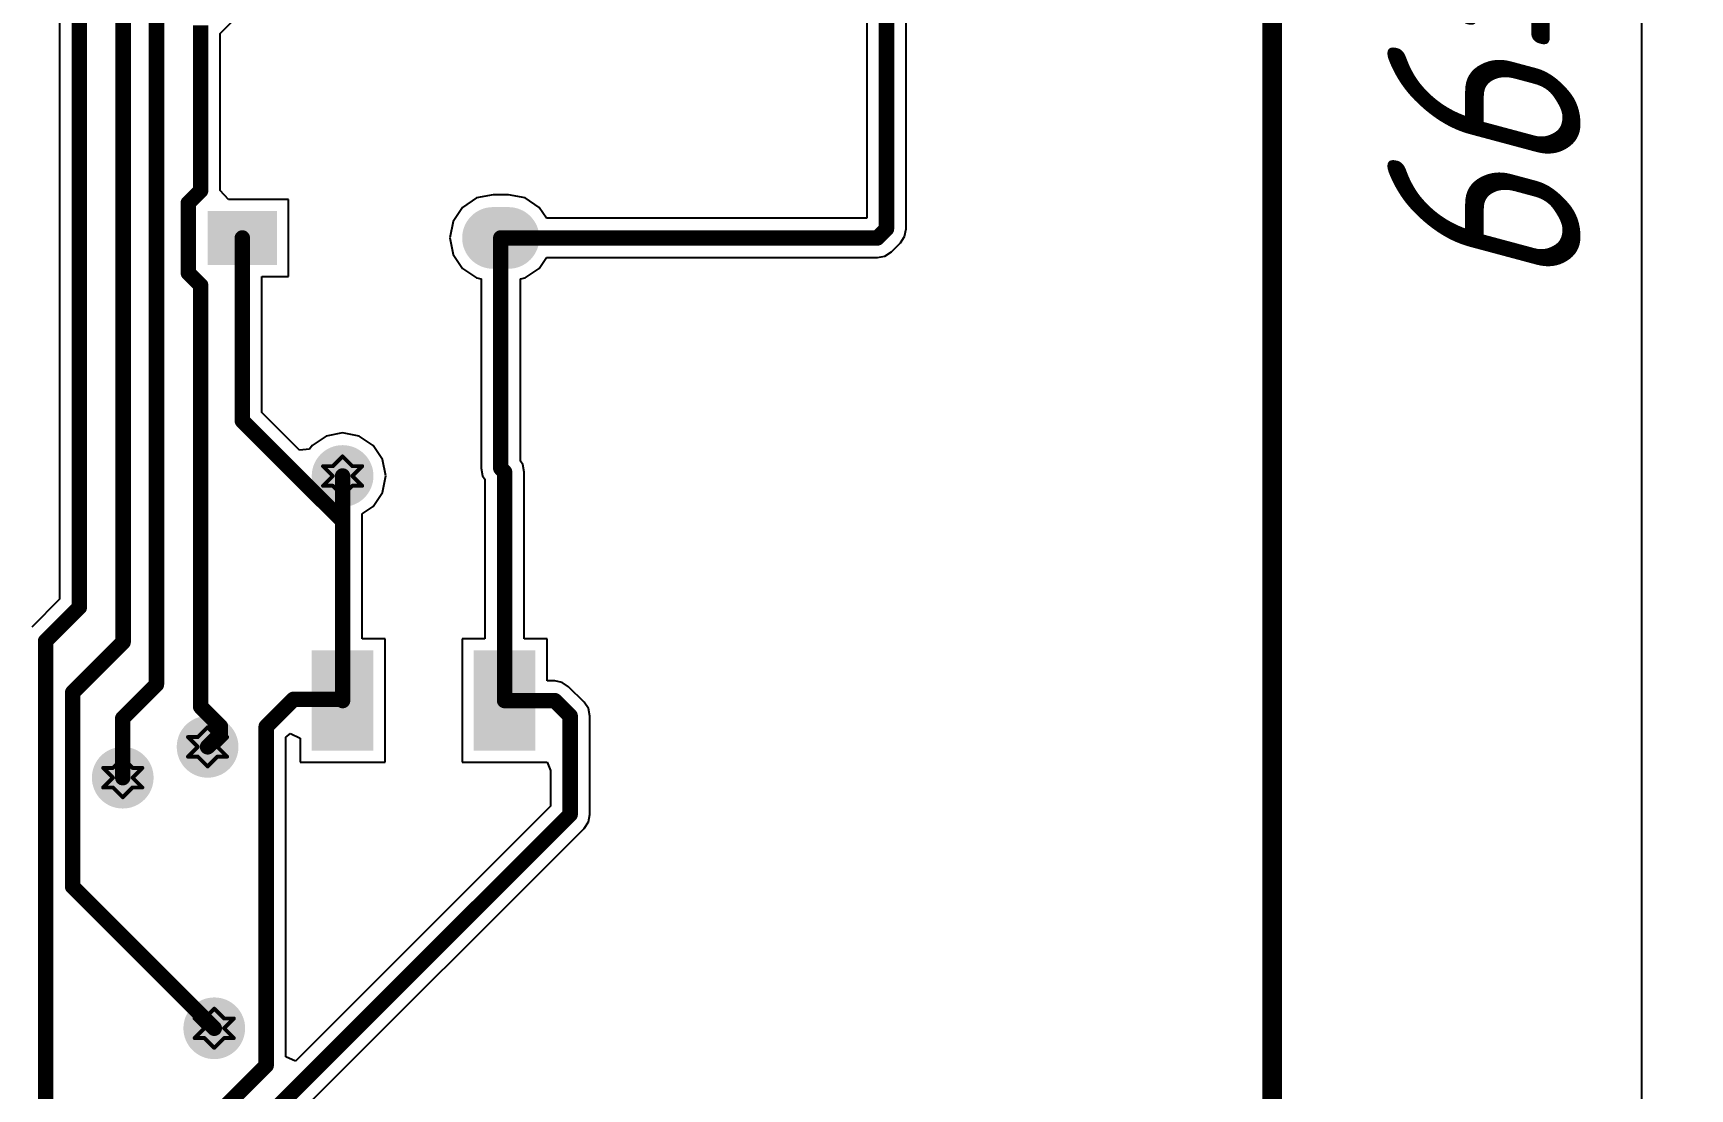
# Model space of a CAD drawing. Header units: millimetres. Extents: x 13 to 607, y 0 to 420.
# Drawn here: x 230.47 to 273.38, y 263.52 to 290.88 of the extents above; entities that cross this region are included whole.
import ezdxf

# ---------------------------------------------------------------- set-up
doc = ezdxf.new("R2010")
doc.units = ezdxf.units.MM
for name, color, linetype in [('DrillDrawing', 1, 'Continuous'), ('Mechanical1', 6, 'Continuous'), ('TopLayer', 1, 'Continuous')]:
    doc.layers.add(name, color=color, linetype=linetype)
doc.styles.get("Standard").update_dxf_attribs({"font": 'arial.ttf'})
doc.dimstyles.new('ISO-25', dxfattribs={"dimtxt": 2.5, "dimasz": 3.5, "dimexe": 1.25, "dimexo": 0.625, "dimtad": 1, "dimtxsty": 'Standard', "dimblk": 'OPEN30', "dimcen": 2.5, "dimadec": 0, "dimazin": 0, "dimtfac": 1, "dimtmove": 0, "dimatfit": 3, "dimfxl": 1, "dimarcsym": 0})

# ---------------------------------------------------------------- blocks, each defined once
blk = doc.blocks.new('_Open30')
at = {"color": 0, "linetype": 'ByBlock', "lineweight": -2}
for p, q in [((-1, 0.26794919), (0, 0)), ((0, 0), (-1, -0.26794919)), ((0, 0), (-1, 0))]:
    blk.add_line(p, q, dxfattribs=at)
blk = doc.blocks.new('*D21')
at = {"color": 0, "lineweight": -2, "transparency": 16777216}
for p, q in [((263.1871807235087, 357.4950716784573), (273.3789401003989, 357.4950716784573)), ((272.1289401003989, 353.9950716784573), (272.1289401003989, 229.1347489168154)), ((263.1871821065427, 225.6347489168154), (273.3789401003989, 225.6347489168154))]:
    blk.add_line(p, q, dxfattribs=at)
at = {"layer": 'Defpoints', "color": 0, "transparency": 16777216}
for p in [(262.5621807235087, 357.4950716784573), (262.5621821065427, 225.6347489168154), (272.1289401003989, 225.6347489168154)]:
    blk.add_point(p, dxfattribs=at)
at = {"color": 0, "lineweight": -2, "transparency": 16777216, "xscale": 3.5, "yscale": 3.5, "zscale": 3.5}
for p, rotation in [((272.1289401003989, 357.4950716784573), 90), ((272.1289401003989, 225.6347489168154), 270)]:
    blk.add_blockref('_Open30', p, dxfattribs=dict(at, rotation=rotation))
at = {"color": 0, "transparency": 16777216, "insert": (268.6289401003989, 291.5649102976362), "char_height": 2.5, "attachment_point": 5, "rotation": 90}
blk.add_mtext('{\\fGOST type A|b0|i1|c204|p34;\\H2x;66±0,1}', dxfattribs=at)

msp = doc.modelspace()

# ---------------------------------------------------------------- hatches: boundary and pattern name
at = {"layer": 'TopLayer'}
for points in [[(236.7893966938136, 286.2705294396513), (236.7893966938136, 284.872007947114), (234.9912990818266, 284.872007947114), (234.9912990818266, 286.2705294396513)], [(237.6884886340704, 274.8825592903976), (239.2867981863674, 274.8825592903976), (239.2867981863674, 272.2853094396513), (237.6884886340704, 272.2853094396513)], [(241.8840480371146, 274.8825592903976), (243.4823575892951, 274.8825592903976), (243.4823575892951, 272.2853094396513), (241.8840480371146, 272.2853094396513)]]:
    msp.add_hatch(color=1, dxfattribs=at).paths.add_polyline_path(points)
h = msp.add_hatch(color=1, dxfattribs=at)
edge = h.paths.add_edge_path()
edge.add_arc((242.3834826638922, 285.5712686933826), 0.7991522388059702, 90, 270)
edge.add_line((242.3834826638922, 284.7721164545767), (242.7830638579326, 284.7721164545767))
edge.add_arc((242.7830638579326, 285.5712686933826), 0.7991522388059702, 270, 450)
edge.add_line((242.7830638579326, 286.3704209321886), (242.3834826638922, 286.3704209321886))
h = msp.add_hatch(color=1, dxfattribs=at)
edge = h.paths.add_edge_path()
edge.add_arc((238.4876434102189, 279.4037701859199), 0.7991522388059702, 0, 360)
h = msp.add_hatch(color=1, dxfattribs=at)
edge = h.paths.add_edge_path()
edge.add_arc((234.9913472908083, 272.3852009321886), 0.7991522388059702, 0, 360)
h = msp.add_hatch(color=1, dxfattribs=at)
edge = h.paths.add_edge_path()
edge.add_arc((232.7936735594412, 271.5860486933826), 0.7991522388059702, 0, 360)
h = msp.add_hatch(color=1, dxfattribs=at)
edge = h.paths.add_edge_path()
edge.add_arc((235.1637628132012, 265.093322424726), 0.7991522388059702, 0, 360)

# ---------------------------------------------------------------- linework, layer by layer
at = {"layer": 'DrillDrawing', "const_width": 0.1014925373134329}
for points in [[(238.2339120667904, 279.6575015292036), (238.4876434100744, 279.9112328724871)], [(238.4876434100744, 279.9112328724871), (238.7413747533585, 279.6575015292036)], [(237.9801807235064, 279.6575015292036), (238.2339120667904, 279.4037701859199)], [(237.9801807235064, 279.6575015292036), (238.2339120667904, 279.6575015292036)], [(237.9801807235064, 279.1500388426363), (238.2339120667904, 279.4037701859199)], [(238.7413747533585, 279.6575015292036), (238.9951060966425, 279.6575015292036)], [(238.7413747533585, 279.4037701859199), (238.9951060966425, 279.6575015292036)], [(238.7413747533585, 279.4037701859199), (238.9951060966425, 279.1500388426363)], [(237.9801807235064, 279.1500388426363), (238.2339120667904, 279.1500388426363)], [(238.2339120667904, 279.1500388426363), (238.4876434100744, 278.8963074993529)], [(238.4876434100744, 278.8963074993529), (238.7413747533585, 279.1500388426363)], [(238.7413747533585, 279.1500388426363), (238.9951060966425, 279.1500388426363)], [(234.7376159473944, 272.638932275472), (234.9913472906712, 272.8926636187557)], [(234.9913472906712, 272.8926636187557), (235.2450786339552, 272.638932275472)], [(234.4838846041104, 272.638932275472), (234.7376159473944, 272.3852009321887)], [(234.4838846041104, 272.638932275472), (234.7376159473944, 272.638932275472)], [(235.2450786339552, 272.638932275472), (235.4988099772392, 272.638932275472)], [(235.2450786339552, 272.3852009321887), (235.4988099772392, 272.638932275472)], [(232.5399422160419, 271.8397800366663), (232.7936735593332, 272.0935113799496)], [(232.7936735593332, 272.0935113799496), (233.0474049026172, 271.8397800366663)], [(234.4838846041104, 272.131469588905), (234.7376159473944, 272.3852009321887)], [(234.4838846041104, 272.131469588905), (234.7376159473944, 272.131469588905)], [(234.7376159473944, 272.131469588905), (234.9913472906712, 271.8777382456216)], [(234.9913472906712, 271.8777382456216), (235.2450786339552, 272.131469588905)], [(235.2450786339552, 272.3852009321887), (235.4988099772392, 272.131469588905)], [(235.2450786339552, 272.131469588905), (235.4988099772392, 272.131469588905)], [(232.2862108727579, 271.8397800366663), (232.5399422160419, 271.5860486933826)], [(232.2862108727579, 271.8397800366663), (232.5399422160419, 271.8397800366663)], [(232.2862108727579, 271.3323173500988), (232.5399422160419, 271.5860486933826)], [(233.0474049026172, 271.8397800366663), (233.3011362459012, 271.8397800366663)], [(233.0474049026172, 271.5860486933826), (233.3011362459012, 271.8397800366663)], [(233.0474049026172, 271.5860486933826), (233.3011362459012, 271.3323173500988)], [(232.2862108727579, 271.3323173500988), (232.5399422160419, 271.3323173500988)], [(232.5399422160419, 271.3323173500988), (232.7936735593332, 271.0785860068155)], [(232.7936735593332, 271.0785860068155), (233.0474049026172, 271.3323173500988)], [(233.0474049026172, 271.3323173500988), (233.3011362459012, 271.3323173500988)], [(234.91003146978, 265.3470537680095), (235.163762813064, 265.6007851112931)], [(235.163762813064, 265.6007851112931), (235.417494156348, 265.3470537680095)], [(234.656300126496, 265.3470537680095), (234.91003146978, 265.0933224247258)], [(234.656300126496, 265.3470537680095), (234.91003146978, 265.3470537680095)], [(235.417494156348, 265.3470537680095), (235.6712254996248, 265.3470537680095)], [(235.417494156348, 265.0933224247258), (235.6712254996248, 265.3470537680095)], [(234.656300126496, 264.8395910814423), (234.91003146978, 265.0933224247258)], [(234.656300126496, 264.8395910814423), (234.91003146978, 264.8395910814423)], [(234.91003146978, 264.8395910814423), (235.163762813064, 264.5858597381587)], [(235.163762813064, 264.5858597381587), (235.417494156348, 264.8395910814423)], [(235.417494156348, 265.0933224247258), (235.6712254996248, 264.8395910814423)], [(235.417494156348, 264.8395910814423), (235.6712254996248, 264.8395910814423)]]:
    msp.add_lwpolyline(points, dxfattribs=at)
at = {"layer": 'DrillDrawing', "const_width": 0.05074626865671643}
for points in [[(238.4622702757417, 279.9112328724871, 1), (238.5130165444072, 279.9112328724871, 1)], [(238.4622702757417, 279.9112328724871, 1), (238.5130165444072, 279.9112328724871, 1)], [(237.9548075891809, 279.6575015292036, 1), (238.0055538578392, 279.6575015292036, 1)], [(237.9548075891809, 279.6575015292036, 1), (238.0055538578392, 279.6575015292036, 1)], [(238.2085389324649, 279.6575015292036, 1), (238.2592852011232, 279.6575015292036, 1)], [(238.2085389324649, 279.6575015292036, 1), (238.2592852011232, 279.6575015292036, 1)], [(238.2085389324649, 279.4037701859199, 1), (238.2592852011232, 279.4037701859199, 1)], [(238.2085389324649, 279.4037701859199, 1), (238.2592852011232, 279.4037701859199, 1)], [(238.7160016190257, 279.6575015292036, 1), (238.7667478876912, 279.6575015292036, 1)], [(238.7160016190257, 279.6575015292036, 1), (238.7667478876912, 279.6575015292036, 1)], [(238.7160016190257, 279.4037701859199, 1), (238.7667478876912, 279.4037701859199, 1)], [(238.7160016190257, 279.4037701859199, 1), (238.7667478876912, 279.4037701859199, 1)], [(238.9697329623097, 279.6575015292036, 1), (239.0204792309752, 279.6575015292036, 1)], [(238.9697329623097, 279.6575015292036, 1), (239.0204792309752, 279.6575015292036, 1)], [(237.9548075891809, 279.1500388426363, 1), (238.0055538578392, 279.1500388426363, 1)], [(237.9548075891809, 279.1500388426363, 1), (238.0055538578392, 279.1500388426363, 1)], [(238.2085389324649, 279.1500388426363, 1), (238.2592852011232, 279.1500388426363, 1)], [(238.2085389324649, 279.1500388426363, 1), (238.2592852011232, 279.1500388426363, 1)], [(238.4622702757417, 278.8963074993529, 1), (238.5130165444072, 278.8963074993529, 1)], [(238.4622702757417, 278.8963074993529, 1), (238.5130165444072, 278.8963074993529, 1)], [(238.7160016190257, 279.1500388426363, 1), (238.7667478876912, 279.1500388426363, 1)], [(238.7160016190257, 279.1500388426363, 1), (238.7667478876912, 279.1500388426363, 1)], [(238.9697329623097, 279.1500388426363, 1), (239.0204792309752, 279.1500388426363, 1)], [(238.9697329623097, 279.1500388426363, 1), (239.0204792309752, 279.1500388426363, 1)], [(234.9659741563384, 272.8926636187557, 1), (235.0167204250039, 272.8926636187557, 1)], [(234.9659741563384, 272.8926636187557, 1), (235.0167204250039, 272.8926636187557, 1)], [(234.4585114697776, 272.638932275472, 1), (234.5092577384359, 272.638932275472, 1)], [(234.4585114697776, 272.638932275472, 1), (234.5092577384359, 272.638932275472, 1)], [(234.7122428130544, 272.638932275472, 1), (234.7629890817199, 272.638932275472, 1)], [(234.7122428130544, 272.638932275472, 1), (234.7629890817199, 272.638932275472, 1)], [(235.2197054996297, 272.638932275472, 1), (235.270451768288, 272.638932275472, 1)], [(235.2197054996297, 272.638932275472, 1), (235.270451768288, 272.638932275472, 1)], [(235.4734368429137, 272.638932275472, 1), (235.524183111572, 272.638932275472, 1)], [(235.4734368429137, 272.638932275472, 1), (235.524183111572, 272.638932275472, 1)], [(232.7683004250004, 272.0935113799496, 1), (232.8190466936587, 272.0935113799496, 1)], [(232.7683004250004, 272.0935113799496, 1), (232.8190466936587, 272.0935113799496, 1)], [(234.4585114697776, 272.131469588905, 1), (234.5092577384359, 272.131469588905, 1)], [(234.4585114697776, 272.131469588905, 1), (234.5092577384359, 272.131469588905, 1)], [(234.7122428130544, 272.3852009321887, 1), (234.7629890817199, 272.3852009321887, 1)], [(234.7122428130544, 272.3852009321887, 1), (234.7629890817199, 272.3852009321887, 1)], [(234.7122428130544, 272.131469588905, 1), (234.7629890817199, 272.131469588905, 1)], [(234.7122428130544, 272.131469588905, 1), (234.7629890817199, 272.131469588905, 1)], [(235.2197054996297, 272.3852009321887, 1), (235.270451768288, 272.3852009321887, 1)], [(235.2197054996297, 272.3852009321887, 1), (235.270451768288, 272.3852009321887, 1)], [(235.2197054996297, 272.131469588905, 1), (235.270451768288, 272.131469588905, 1)], [(235.2197054996297, 272.131469588905, 1), (235.270451768288, 272.131469588905, 1)], [(235.4734368429137, 272.131469588905, 1), (235.524183111572, 272.131469588905, 1)], [(235.4734368429137, 272.131469588905, 1), (235.524183111572, 272.131469588905, 1)], [(232.2608377384324, 271.8397800366663, 1), (232.3115840070906, 271.8397800366663, 1)], [(232.2608377384324, 271.8397800366663, 1), (232.3115840070906, 271.8397800366663, 1)], [(232.5145690817164, 271.8397800366663, 1), (232.5653153503746, 271.8397800366663, 1)], [(232.5145690817164, 271.8397800366663, 1), (232.5653153503746, 271.8397800366663, 1)], [(232.5145690817164, 271.5860486933826, 1), (232.5653153503746, 271.5860486933826, 1)], [(232.5145690817164, 271.5860486933826, 1), (232.5653153503746, 271.5860486933826, 1)], [(233.0220317682844, 271.8397800366663, 1), (233.0727780369427, 271.8397800366663, 1)], [(233.0220317682844, 271.8397800366663, 1), (233.0727780369427, 271.8397800366663, 1)], [(233.0220317682844, 271.5860486933826, 1), (233.0727780369427, 271.5860486933826, 1)], [(233.0220317682844, 271.5860486933826, 1), (233.0727780369427, 271.5860486933826, 1)], [(233.2757631115684, 271.8397800366663, 1), (233.3265093802267, 271.8397800366663, 1)], [(233.2757631115684, 271.8397800366663, 1), (233.3265093802267, 271.8397800366663, 1)], [(234.9659741563384, 271.8777382456216, 1), (235.0167204250039, 271.8777382456216, 1)], [(234.9659741563384, 271.8777382456216, 1), (235.0167204250039, 271.8777382456216, 1)], [(232.2608377384324, 271.3323173500988, 1), (232.3115840070906, 271.3323173500988, 1)], [(232.2608377384324, 271.3323173500988, 1), (232.3115840070906, 271.3323173500988, 1)], [(232.5145690817164, 271.3323173500988, 1), (232.5653153503746, 271.3323173500988, 1)], [(232.5145690817164, 271.3323173500988, 1), (232.5653153503746, 271.3323173500988, 1)], [(233.0220317682844, 271.3323173500988, 1), (233.0727780369427, 271.3323173500988, 1)], [(233.0220317682844, 271.3323173500988, 1), (233.0727780369427, 271.3323173500988, 1)], [(233.2757631115684, 271.3323173500988, 1), (233.3265093802267, 271.3323173500988, 1)], [(233.2757631115684, 271.3323173500988, 1), (233.3265093802267, 271.3323173500988, 1)], [(232.7683004250004, 271.0785860068155, 1), (232.8190466936587, 271.0785860068155, 1)], [(232.7683004250004, 271.0785860068155, 1), (232.8190466936587, 271.0785860068155, 1)], [(235.1383896787312, 265.6007851112931, 1), (235.1891359473895, 265.6007851112931, 1)], [(235.1383896787312, 265.6007851112931, 1), (235.1891359473895, 265.6007851112931, 1)], [(234.6309269921705, 265.3470537680095, 1), (234.6816732608215, 265.3470537680095, 1)], [(234.6309269921705, 265.3470537680095, 1), (234.6816732608215, 265.3470537680095, 1)], [(234.8846583354472, 265.3470537680095, 1), (234.9354046041055, 265.3470537680095, 1)], [(234.8846583354472, 265.3470537680095, 1), (234.9354046041055, 265.3470537680095, 1)], [(235.3921210220153, 265.3470537680095, 1), (235.4428672906735, 265.3470537680095, 1)], [(235.3921210220153, 265.3470537680095, 1), (235.4428672906735, 265.3470537680095, 1)], [(235.6458523652993, 265.3470537680095, 1), (235.6965986339575, 265.3470537680095, 1)], [(235.6458523652993, 265.3470537680095, 1), (235.6965986339575, 265.3470537680095, 1)], [(234.6309269921705, 264.8395910814423, 1), (234.6816732608215, 264.8395910814423, 1)], [(234.6309269921705, 264.8395910814423, 1), (234.6816732608215, 264.8395910814423, 1)], [(234.8846583354472, 265.0933224247258, 1), (234.9354046041055, 265.0933224247258, 1)], [(234.8846583354472, 265.0933224247258, 1), (234.9354046041055, 265.0933224247258, 1)], [(234.8846583354472, 264.8395910814423, 1), (234.9354046041055, 264.8395910814423, 1)], [(234.8846583354472, 264.8395910814423, 1), (234.9354046041055, 264.8395910814423, 1)], [(235.3921210220153, 265.0933224247258, 1), (235.4428672906735, 265.0933224247258, 1)], [(235.3921210220153, 265.0933224247258, 1), (235.4428672906735, 265.0933224247258, 1)], [(235.3921210220153, 264.8395910814423, 1), (235.4428672906735, 264.8395910814423, 1)], [(235.3921210220153, 264.8395910814423, 1), (235.4428672906735, 264.8395910814423, 1)], [(235.6458523652993, 264.8395910814423, 1), (235.6965986339575, 264.8395910814423, 1)], [(235.6458523652993, 264.8395910814423, 1), (235.6965986339575, 264.8395910814423, 1)], [(235.1383896787312, 264.5858597381587, 1), (235.1891359473895, 264.5858597381587, 1)], [(235.1383896787312, 264.5858597381587, 1), (235.1891359473895, 264.5858597381587, 1)]]:
    msp.add_lwpolyline(points, format="xyb", close=True, dxfattribs=at)
at = {"layer": 'Mechanical1', "const_width": 0.5074626865671642}
msp.add_lwpolyline([(262.5621807235086, 225.6347492903977), (262.5621807235086, 357.4950716784572)], dxfattribs=at)
at = {"layer": 'TopLayer'}
for p, q in [((262.5621502757432, 357.4950869023379), (262.5621553503744, 231.6283555590541)), ((231.1595117682893, 315.2135343650244), (231.1595117682893, 276.2082167530841)), ((252.0634780369375, 298.2578155590544), (252.0634780369375, 286.0805227232332)), ((253.081986096645, 285.8053358575617), (253.081986096645, 298.2578155590544)), ((235.3206702757463, 290.8728227232333), (235.8089204250002, 291.3610728724871)), ((235.3206702757463, 286.7970092903975), (235.3206702757463, 290.8728227232333)), ((235.5342613205223, 286.5702089918901), (235.3206702757463, 286.7970092903975)), ((242.3834852011143, 286.6916295889051), (241.9547401264946, 286.6063454098007)), ((242.7830613205235, 286.6916295889051), (242.3834852011143, 286.6916295889051)), ((243.2118063951504, 286.6063454098007), (242.7830613205235, 286.6916295889051)), ((237.0890762458959, 286.5702089918901), (235.5342613205223, 286.5702089918901)), ((237.0890762458959, 284.5723283948749), (237.0890762458959, 286.5702089918901)), ((241.5912699772391, 286.3634839172634), (241.3484084847016, 286.0000137680096)), ((241.9547401264946, 286.6063454098007), (241.5912699772391, 286.3634839172634)), ((243.575276544406, 286.3634839172634), (243.2118063951504, 286.6063454098007)), ((243.7643419175376, 286.0805227232332), (243.575276544406, 286.3634839172634)), ((241.3484084847016, 286.0000137680096), (241.2631243055959, 285.5712686933825)), ((252.0634780369375, 286.0805227232332), (243.7643419175376, 286.0805227232332)), ((253.043221022018, 285.6104549620393), (253.081986096645, 285.8053358575617)), ((241.2631243055959, 285.5712686933825), (241.3484084847016, 285.1425236187559)), ((252.6987604250036, 285.2111731709947), (252.9328326638071, 285.4452403351738)), ((252.9328326638071, 285.4452403351738), (253.043221022018, 285.6104549620393)), ((241.3484084847016, 285.1425236187559), (241.5912699772391, 284.7790534695022)), ((243.575276544406, 284.7790534695022), (243.7643419175376, 285.062014663532)), ((243.7643419175376, 285.062014663532), (252.3386649026153, 285.062014663532)), ((252.3386649026153, 285.062014663532), (252.5335508727596, 285.100779738159)), ((252.5335508727596, 285.100779738159), (252.6987604250036, 285.2111731709947)), ((236.3996019175403, 281.0448385441288), (236.3996019175403, 284.5723283948749)), ((236.3996019175403, 284.5723283948749), (237.0890762458959, 284.5723283948749)), ((241.5912699772391, 284.7790534695022), (241.9547401264946, 284.5361919769648)), ((241.9547401264946, 284.5361919769648), (242.0740192309688, 284.5124630217409)), ((242.0740192309688, 284.5124630217409), (242.0740192309688, 279.6052328724872)), ((243.0925272906763, 284.5124630217409), (243.2118063951504, 284.5361919769648)), ((243.0925272906763, 279.7917457083081), (243.0925272906763, 284.5124630217409)), ((243.2118063951504, 284.5361919769648), (243.575276544406, 284.7790534695022)), ((237.3749857981394, 280.0694546635318), (236.3996019175403, 281.0448385441288)), ((237.6954281861919, 280.1959854098008), (237.6274992309711, 280.0943254098005)), ((238.0588983354475, 280.4388469023377), (237.6954281861919, 280.1959854098008)), ((238.4876434100744, 280.5241310814422), (238.0588983354475, 280.4388469023377)), ((238.9163884847014, 280.4388469023377), (238.4876434100744, 280.5241310814422)), ((239.279858633957, 280.1959854098008), (238.9163884847014, 280.4388469023377)), ((239.5227201264944, 279.8325152605466), (239.279858633957, 280.1959854098008)), ((237.6274992309711, 280.0943254098005), (237.3749857981394, 280.0694546635318)), ((239.6080043056001, 279.4037701859199), (239.5227201264944, 279.8325152605466)), ((243.1537323653039, 279.7001486933825), (243.0925272906763, 279.7917457083081)), ((239.5227201264944, 278.9750251112932), (239.6080043056001, 279.4037701859199)), ((242.0740192309688, 279.6052328724872), (242.1127843055958, 279.4103469023379)), ((242.1127843055958, 279.4103469023379), (242.1739893802234, 279.3187498874123)), ((242.1739893802234, 279.3187498874123), (242.1739893802234, 275.1822388426365)), ((243.1924974399237, 279.5052627232335), (243.1537323653039, 279.7001486933825)), ((243.1924974399237, 275.1822388426365), (243.1924974399237, 279.5052627232335)), ((239.279858633957, 278.6115549620392), (239.5227201264944, 278.9750251112932)), ((238.9968974399246, 278.422489588905), (239.279858633957, 278.6115549620392)), ((238.9968974399246, 275.1822388426365), (238.9968974399246, 278.422489588905)), ((231.1595117682893, 276.2082167530841), (230.4356923652969, 275.4843922754723)), ((239.5864777384351, 275.1822388426365), (238.9968974399246, 275.1822388426365)), ((239.5864777384351, 271.9856298874125), (239.5864777384351, 275.1822388426365)), ((242.1739893802234, 275.1822388426365), (241.584368484707, 275.1822388426365)), ((241.584368484707, 275.1822388426365), (241.584368484707, 271.9856298874125)), ((243.7820371414211, 275.1822388426365), (243.1924974399237, 275.1822388426365)), ((243.7820371414211, 274.093239141144), (243.7820371414211, 275.1822388426365)), ((243.9817795294741, 274.093239141144), (243.7820371414211, 274.093239141144)), ((244.1766654996256, 274.0544740665169), (243.9817795294741, 274.093239141144)), ((244.3418750518696, 273.9440806336812), (244.1766654996256, 274.0544740665169)), ((244.7415019175398, 273.5444588426365), (244.3418750518696, 273.9440806336812)), ((244.8518953503746, 273.3792391411437), (244.7415019175398, 273.5444588426365)), ((244.8906604250016, 273.1843582456213), (244.8518953503746, 273.3792391411437)), ((244.8906604250016, 270.6339928724872), (244.8906604250016, 273.1843582456213)), ((237.0177929623107, 272.638983021741), (237.1350777384297, 272.7310722754721)), ((237.0177929623107, 264.349402424726), (237.0177929623107, 272.638983021741)), ((237.1350777384297, 272.7310722754721), (237.3888090817138, 272.6122854098005)), ((237.3888090817138, 272.6122854098005), (237.3888090817138, 271.9856298874125)), ((237.3888090817138, 271.9856298874125), (239.5864777384351, 271.9856298874125)), ((241.584368484707, 271.9856298874125), (243.7820320667899, 271.9856298874125)), ((243.7820320667899, 271.9856298874125), (243.8721523652941, 271.7692224247257)), ((243.8721523652941, 271.7692224247257), (243.8721523652941, 270.8449298874126)), ((243.8721523652941, 270.8449298874126), (237.2715243055947, 264.244301827711)), ((244.7415019175398, 270.2738973500992), (244.8518953503746, 270.4391069023378)), ((244.8518953503746, 270.4391069023378), (244.8906604250016, 270.6339928724872)), ((237.4658266936614, 262.9982221262184), (244.7415019175398, 270.2738973500992)), ((237.2715243055947, 264.244301827711), (237.0177929623107, 264.349402424726))]:
    msp.add_line(p, q, dxfattribs=at)
at = {"layer": 'TopLayer', "const_width": 0.3995761194029852}
for points in [[(231.6687657981321, 275.997274663532), (231.6687657981321, 316.1948149620395)], [(232.8040613205241, 275.0996746635317), (232.8040613205241, 307.5679492903976)], [(252.5727320667949, 285.8053358575617), (252.5727320667949, 299.6257674993528)], [(233.6667478876854, 273.9992925739798), (233.6667478876854, 293.4217164545765)], [(234.8114162458962, 286.7970042157706), (234.8114162458962, 291.0837597381587)], [(234.491826395156, 286.4774143650244), (234.8114162458962, 286.7970042157706)], [(234.491826395156, 284.6651230217408), (234.491826395156, 286.4774143650244)], [(235.8903478876902, 280.8339015292036), (235.8903478876902, 285.5712686933825)], [(242.5832732608262, 285.5712686933825), (252.3386649026153, 285.5712686933825)], [(242.5832732608262, 279.6052328724872), (242.5832732608262, 285.5712686933825)], [(252.3386649026153, 285.5712686933825), (252.5727320667949, 285.8053358575617)], [(234.491826395156, 284.6651230217408), (234.8114162458962, 284.3455331709946)], [(234.8114162458962, 273.4240582456215), (234.8114162458962, 284.3455331709946)], [(235.8903478876902, 280.8339015292036), (238.4876434100744, 278.2366060068154)], [(242.5832732608262, 279.6052328724872), (242.6832434100808, 279.5052627232335)], [(238.4876434100744, 278.2366060068154), (238.4876434100744, 279.4037701859199)], [(242.6832434100808, 273.5839851112933), (242.6832434100808, 279.5052627232335)], [(238.4876434100744, 273.6186955590545), (238.4876434100744, 278.2366060068154)], [(230.7957878876852, 275.124296753084), (231.6687657981321, 275.997274663532)], [(230.7957878876852, 256.0297952605468), (230.7957878876852, 275.124296753084)], [(231.4950460966367, 273.7906594396512), (232.8040613205241, 275.0996746635317)], [(232.7936735593332, 273.1262182456215), (233.6667478876854, 273.9992925739798)], [(231.4950460966367, 268.7620391411436), (231.4950460966367, 273.7906594396512)], [(236.5085389324606, 272.9082477978602), (237.2189866936544, 273.6186955590545)], [(237.2189866936544, 273.6186955590545), (238.4876434100744, 273.6186955590545)], [(238.4876434100744, 273.5839851112933), (238.4876434100744, 273.6186955590545)], [(242.6832434100808, 273.5839851112933), (243.9817795294741, 273.5839851112933)], [(243.9817795294741, 273.5839851112933), (244.3814063951515, 273.1843582456213)], [(232.7936735593332, 271.5860486933826), (232.7936735593332, 273.1262182456215)], [(234.8114162458962, 273.4240582456215), (235.2552938578385, 272.9801806336812)], [(244.3814063951515, 270.6339928724872), (244.3814063951515, 273.1843582456213)], [(234.9913472906712, 272.3852009321887), (235.3240753503716, 272.7179289918901)], [(235.2552938578385, 272.9801806336812), (235.3240753503716, 272.9103791411438)], [(235.3240753503716, 272.7179289918901), (235.3240753503716, 272.9103791411438)], [(236.5085389324606, 264.1291433202482), (236.5085389324606, 272.9082477978602)], [(234.9913472906712, 261.2439337680095), (244.3814063951515, 270.6339928724872)], [(231.4950460966367, 268.7620391411436), (235.163762813064, 265.0933224247258)], [(232.9055538578406, 260.5261582456214), (236.5085389324606, 264.1291433202482)]]:
    msp.add_lwpolyline(points, dxfattribs=at)
at = {"layer": 'TopLayer', "const_width": 0.1997880597014926}
for points in [[(234.3919323652964, 286.4774143650244, 1), (234.591720425001, 286.4774143650244, 1)], [(234.3919323652964, 286.4774143650244, 1), (234.591720425001, 286.4774143650244, 1)], [(234.7115222160512, 286.7970042157706, 1), (234.9113102757485, 286.7970042157706, 1)], [(234.7115222160512, 286.7970042157706, 1), (234.9113102757485, 286.7970042157706, 1)], [(235.7904538578379, 285.5712686933825, 1), (235.9902419175352, 285.5712686933825, 1)], [(242.4833792309739, 285.5712686933825, 1), (242.6831672906712, 285.5712686933825, 1)], [(242.4833792309739, 285.5712686933825, 1), (242.6831672906712, 285.5712686933825, 1)], [(252.238770872763, 285.5712686933825, 1), (252.4385589324604, 285.5712686933825, 1)], [(252.238770872763, 285.5712686933825, 1), (252.4385589324604, 285.5712686933825, 1)], [(252.4728380369426, 285.8053358575617, 1), (252.6726260966399, 285.8053358575617, 1)], [(252.4728380369426, 285.8053358575617, 1), (252.6726260966399, 285.8053358575617, 1)], [(234.3919323652964, 284.6651230217408, 1), (234.591720425001, 284.6651230217408, 1)], [(234.3919323652964, 284.6651230217408, 1), (234.591720425001, 284.6651230217408, 1)], [(234.7115222160512, 284.3455331709946, 1), (234.9113102757485, 284.3455331709946, 1)], [(234.7115222160512, 284.3455331709946, 1), (234.9113102757485, 284.3455331709946, 1)], [(235.7904538578379, 280.8339015292036, 1), (235.9902419175352, 280.8339015292036, 1)], [(235.7904538578379, 280.8339015292036, 1), (235.9902419175352, 280.8339015292036, 1)], [(242.4833792309739, 279.6052328724872, 1), (242.6831672906712, 279.6052328724872, 1)], [(242.4833792309739, 279.6052328724872, 1), (242.6831672906712, 279.6052328724872, 1)], [(238.3877493802221, 279.4037701859199, 1), (238.5875374399267, 279.4037701859199, 1)], [(242.5833493802213, 279.5052627232335, 1), (242.7831374399258, 279.5052627232335, 1)], [(242.5833493802213, 279.5052627232335, 1), (242.7831374399258, 279.5052627232335, 1)], [(238.3877493802221, 278.2366060068154, 1), (238.5875374399267, 278.2366060068154, 1)], [(238.3877493802221, 278.2366060068154, 1), (238.5875374399267, 278.2366060068154, 1)], [(238.3877493802221, 278.2366060068154, 1), (238.5875374399267, 278.2366060068154, 1)], [(231.5688717682871, 275.997274663532, 1), (231.7686598279917, 275.997274663532, 1)], [(231.5688717682871, 275.997274663532, 1), (231.7686598279917, 275.997274663532, 1)], [(230.6958938578402, 275.124296753084, 1), (230.8956819175375, 275.124296753084, 1)], [(230.6958938578402, 275.124296753084, 1), (230.8956819175375, 275.124296753084, 1)], [(232.7041672906718, 275.0996746635317, 1), (232.9039553503691, 275.0996746635317, 1)], [(232.7041672906718, 275.0996746635317, 1), (232.9039553503691, 275.0996746635317, 1)], [(233.5668538578331, 273.9992925739798, 1), (233.7666419175377, 273.9992925739798, 1)], [(233.5668538578331, 273.9992925739798, 1), (233.7666419175377, 273.9992925739798, 1)], [(231.3951520667917, 273.7906594396512, 1), (231.5949401264963, 273.7906594396512, 1)], [(231.3951520667917, 273.7906594396512, 1), (231.5949401264963, 273.7906594396512, 1)], [(237.1190926638093, 273.6186955590545, 1), (237.3188807235139, 273.6186955590545, 1)], [(237.1190926638093, 273.6186955590545, 1), (237.3188807235139, 273.6186955590545, 1)], [(238.3877493802221, 273.6186955590545, 1), (238.5875374399267, 273.6186955590545, 1)], [(238.3877493802221, 273.6186955590545, 1), (238.5875374399267, 273.6186955590545, 1)], [(238.3877493802221, 273.6186955590545, 1), (238.5875374399267, 273.6186955590545, 1)], [(238.3877493802221, 273.5839851112933, 1), (238.5875374399267, 273.5839851112933, 1)], [(242.5833493802213, 273.5839851112933, 1), (242.7831374399258, 273.5839851112933, 1)], [(242.5833493802213, 273.5839851112933, 1), (242.7831374399258, 273.5839851112933, 1)], [(243.881885499629, 273.5839851112933, 1), (244.0816735593336, 273.5839851112933, 1)], [(243.881885499629, 273.5839851112933, 1), (244.0816735593336, 273.5839851112933, 1)], [(232.6937795294736, 273.1262182456215, 1), (232.8935675891782, 273.1262182456215, 1)], [(232.6937795294736, 273.1262182456215, 1), (232.8935675891782, 273.1262182456215, 1)], [(234.7115222160512, 273.4240582456215, 1), (234.9113102757485, 273.4240582456215, 1)], [(234.7115222160512, 273.4240582456215, 1), (234.9113102757485, 273.4240582456215, 1)], [(244.2815123652992, 273.1843582456213, 1), (244.4813004249965, 273.1843582456213, 1)], [(244.2815123652992, 273.1843582456213, 1), (244.4813004249965, 273.1843582456213, 1)], [(235.1553998279862, 272.9801806336812, 1), (235.3551878876835, 272.9801806336812, 1)], [(235.1553998279862, 272.9801806336812, 1), (235.3551878876835, 272.9801806336812, 1)], [(235.2241813205193, 272.9103791411438, 1), (235.4239693802239, 272.9103791411438, 1)], [(235.2241813205193, 272.9103791411438, 1), (235.4239693802239, 272.9103791411438, 1)], [(235.2241813205193, 272.7179289918901, 1), (235.4239693802239, 272.7179289918901, 1)], [(235.2241813205193, 272.7179289918901, 1), (235.4239693802239, 272.7179289918901, 1)], [(236.4086449026155, 272.9082477978602, 1), (236.6084329623201, 272.9082477978602, 1)], [(236.4086449026155, 272.9082477978602, 1), (236.6084329623201, 272.9082477978602, 1)], [(234.8914532608189, 272.3852009321887, 1), (235.0912413205235, 272.3852009321887, 1)], [(232.6937795294736, 271.5860486933826, 1), (232.8935675891782, 271.5860486933826, 1)], [(244.2815123652992, 270.6339928724872, 1), (244.4813004249965, 270.6339928724872, 1)], [(244.2815123652992, 270.6339928724872, 1), (244.4813004249965, 270.6339928724872, 1)], [(231.3951520667917, 268.7620391411436, 1), (231.5949401264963, 268.7620391411436, 1)], [(231.3951520667917, 268.7620391411436, 1), (231.5949401264963, 268.7620391411436, 1)], [(235.0638687832117, 265.0933224247258, 1), (235.263656842909, 265.0933224247258, 1)], [(236.4086449026155, 264.1291433202482, 1), (236.6084329623201, 264.1291433202482, 1)], [(236.4086449026155, 264.1291433202482, 1), (236.6084329623201, 264.1291433202482, 1)]]:
    msp.add_lwpolyline(points, format="xyb", close=True, dxfattribs=at)

# ---------------------------------------------------------------- dimensions: what is measured, and where the dimension line sits
dim = msp.add_aligned_dim(p1=(262.5621807235086, 357.4950716784572), p2=(262.5621821065426, 225.6347489168153), distance=9.5667579938563, text='{\\fGOST type A|b0|i1|c204|p34;\\H2x;66±0,1}', dimstyle='ISO-25')
dim.commit()
dim.dimension.update_dxf_attribs({"geometry": '*D21', "text_midpoint": (268.6289401003989, 291.5649102976362)})

doc.saveas('drawing.dxf')
